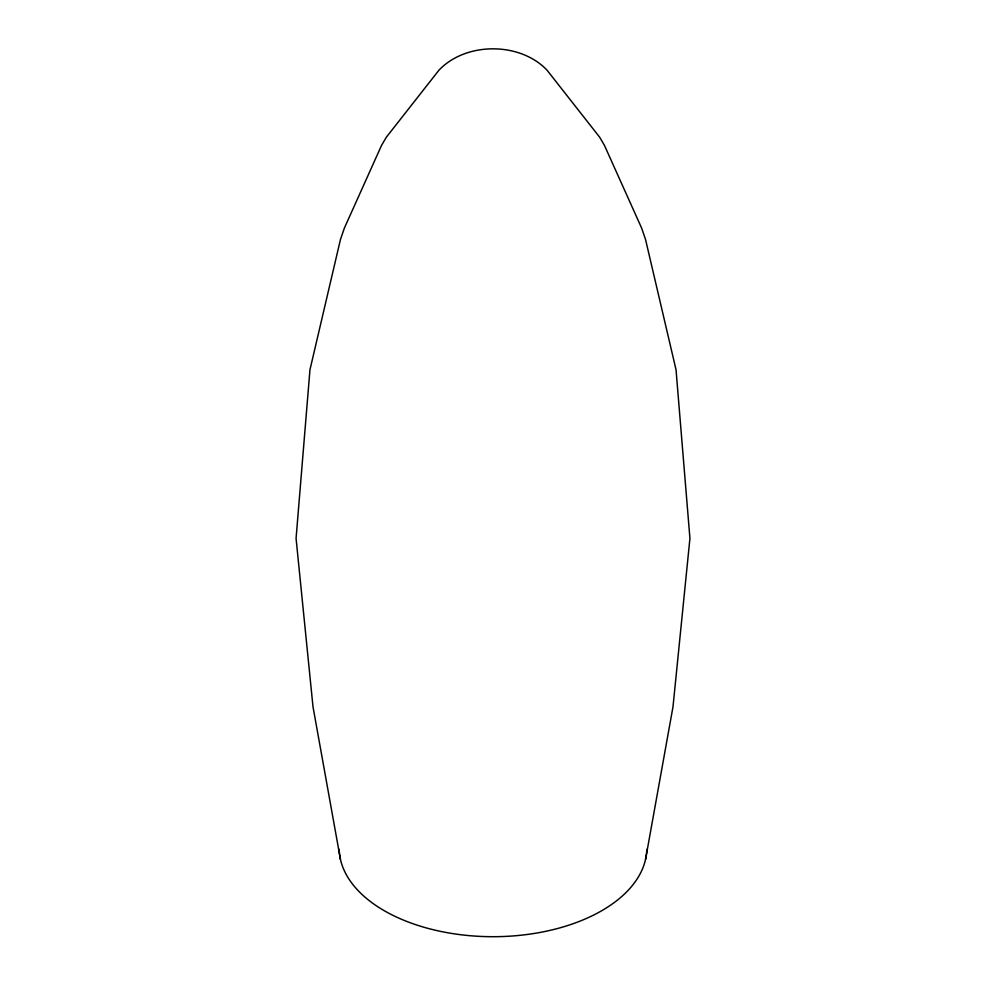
<?xml version="1.0" encoding="UTF-8"?>
<svg xmlns="http://www.w3.org/2000/svg" width="986" height="986" viewBox="0 0 986 986"><rect width="100%" height="100%" fill="white"/><g stroke="black" fill="none" stroke-linecap="round" stroke-linejoin="round"><path stroke-width="1.48" d="M645.534 859.472L672.994 706.826L689.929 538.405L676.039 369.762L645.534 239.45L641.615 228.062L604.455 145.386L599.611 137.14L547.008 70.142C520.041 41.732 465.959 41.732 438.992 70.142L386.389 137.14L381.545 145.386L344.385 228.062L340.466 239.45L309.961 369.762L296.071 538.405L313.006 706.826L340.466 859.472M646.828 849.328A153.853 88.826 0 0 1 493 936.7A153.853 88.826 0 0 1 339.172 849.328"/></g></svg>
